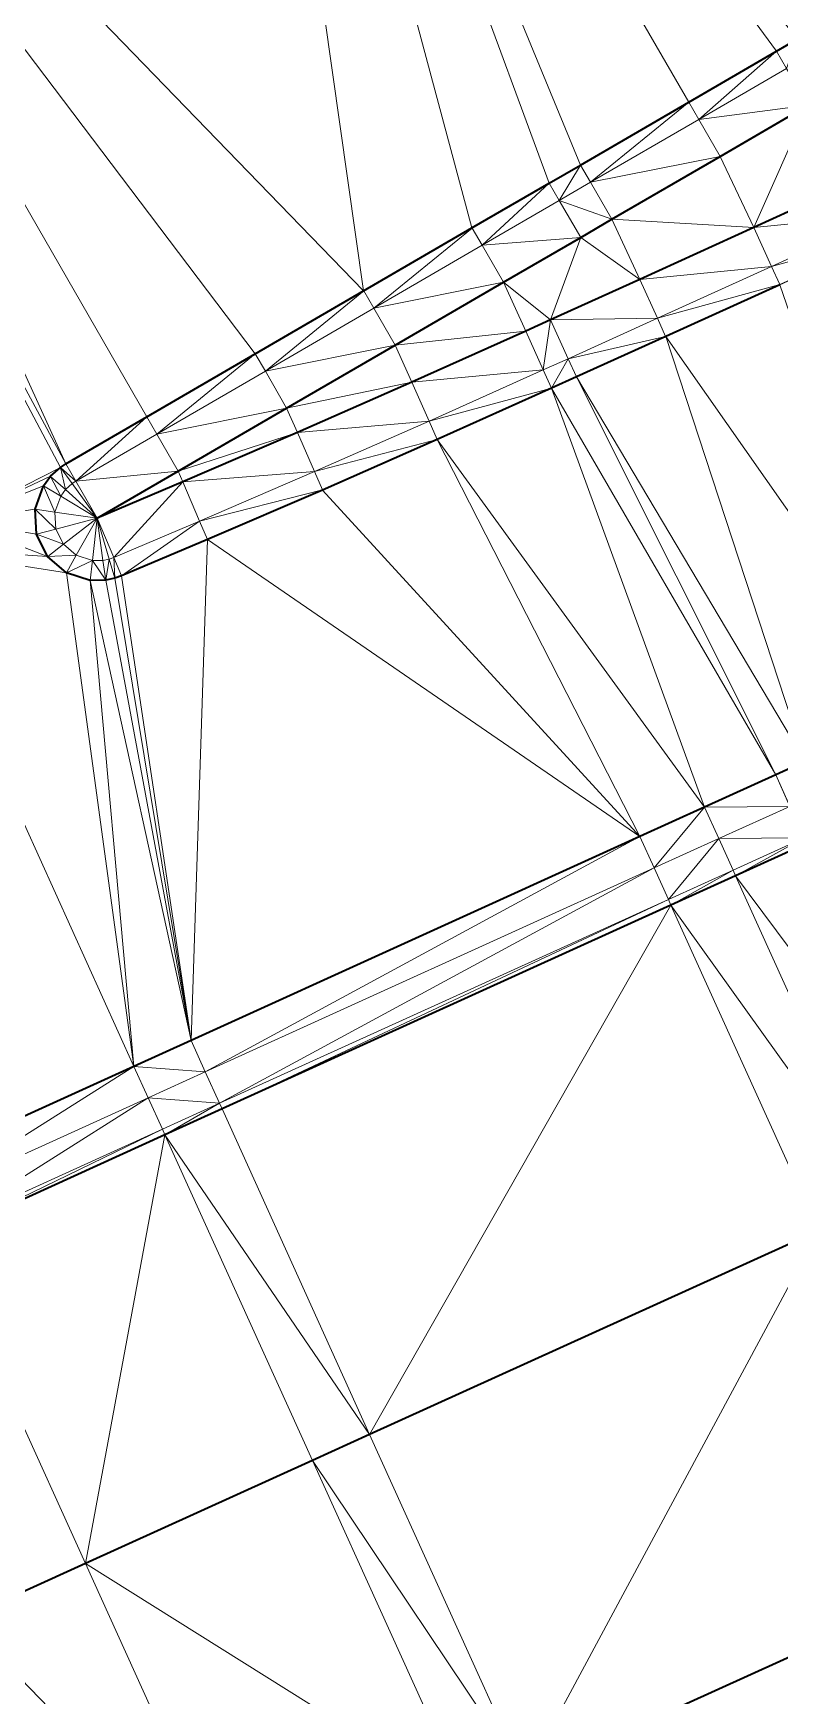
# Model space of a CAD drawing. Header units: metres. Extents: x 246428 to 246884, y 7418966 to 7419490.
# Drawn here: x 246818.38 to 246824.34, y 7419454.15 to 7419467.41 of the extents above; entities that cross this region are included whole.
import ezdxf

# ---------------------------------------------------------------- set-up
doc = ezdxf.new("R2010")
doc.units = ezdxf.units.M
doc.linetypes.add('blank name', pattern=[0])
doc.layers.add('_12D_UNMAPPED', color=7, linetype='Continuous')
for name, color, linetype, lineweight, true_color in [('KERB_BACK', 7, 'Continuous', 35, 0x5fd2ff), ('KERB_LINE', 7, 'Continuous', 18, 0xb9b9b9), ('KERB_LIP', 7, 'Continuous', 35, 0x5fd2ff), ('KERB_TOP', 7, 'Continuous', 18, 0xb9b9b9)]:
    doc.layers.add(name, color=color, linetype=linetype, lineweight=lineweight, true_color=true_color)
doc.layers.add('MISC_PATHS', color=7, linetype='Continuous', lineweight=35)

msp = doc.modelspace()

# ---------------------------------------------------------------- linework, layer by layer
at = {"layer": '_12D_UNMAPPED', "color": 3, "linetype": 'blank name', "lineweight": 0}
for points in [[(246815.339, 7419471.207, 35.674), (246819.892, 7419473.272, 35.724), (246821.018, 7419465.353, 35.933)], [(246821.018, 7419465.353, 35.933), (246819.892, 7419473.272, 35.724), (246821.883, 7419465.854, 35.939)], [(246821.883, 7419465.854, 35.939), (246819.892, 7419473.272, 35.724), (246822.5, 7419466.212, 35.944)], [(246822.5, 7419466.212, 35.944), (246819.892, 7419473.272, 35.724), (246822.748, 7419466.356, 35.946)], [(246822.748, 7419466.356, 35.946), (246819.892, 7419473.272, 35.724), (246823.613, 7419466.858, 35.954)], [(246823.613, 7419466.858, 35.954), (246819.892, 7419473.272, 35.724), (246824.314, 7419467.264, 35.96)], [(246824.314, 7419467.264, 35.96), (246819.892, 7419473.272, 35.724), (246824.479, 7419467.359, 35.962)], [(246824.479, 7419467.359, 35.962), (246819.892, 7419473.272, 35.724), (246825.349, 7419467.851, 35.97)], [(246814.863, 7419470.99, 35.669), (246815.339, 7419471.207, 35.674), (246818.641, 7419463.973, 35.914)], [(246818.641, 7419463.973, 35.914), (246815.339, 7419471.207, 35.674), (246819.288, 7419464.349, 35.919)], [(246819.288, 7419464.349, 35.919), (246815.339, 7419471.207, 35.674), (246820.153, 7419464.851, 35.926)], [(246820.153, 7419464.851, 35.926), (246815.339, 7419471.207, 35.674), (246821.018, 7419465.353, 35.933)], [(246814.863, 7419470.99, 35.669), (246818.598, 7419463.945, 35.914), (246817.761, 7419463.52, 35.905)], [(246818.598, 7419463.945, 35.914), (246814.863, 7419470.99, 35.669), (246818.641, 7419463.973, 35.914)], [(246824.314, 7419467.263, 36.01), (246824.314, 7419467.264, 35.96), (246824.479, 7419467.359, 36.012)], [(246824.314, 7419467.264, 35.96), (246824.479, 7419467.359, 35.962), (246824.479, 7419467.359, 36.012)], [(246824.314, 7419467.263, 36.01), (246824.479, 7419467.359, 36.012), (246824.394, 7419467.126, 36.11)], [(246823.613, 7419466.858, 35.954), (246824.314, 7419467.264, 35.96), (246824.314, 7419467.263, 36.01)], [(246823.614, 7419466.857, 36.004), (246823.613, 7419466.858, 35.954), (246824.314, 7419467.263, 36.01)], [(246823.614, 7419466.857, 36.004), (246824.314, 7419467.263, 36.01), (246823.694, 7419466.72, 36.104)], [(246823.694, 7419466.72, 36.104), (246824.314, 7419467.263, 36.01), (246824.394, 7419467.126, 36.11)], [(246823.694, 7419466.72, 36.104), (246824.394, 7419467.126, 36.11), (246824.565, 7419466.832, 36.11)], [(246822.748, 7419466.356, 35.946), (246823.613, 7419466.858, 35.954), (246823.614, 7419466.857, 36.004)], [(246822.749, 7419466.355, 35.996), (246822.748, 7419466.356, 35.946), (246823.614, 7419466.857, 36.004)], [(246822.749, 7419466.355, 35.996), (246823.614, 7419466.857, 36.004), (246822.829, 7419466.218, 36.096)], [(246822.829, 7419466.218, 36.096), (246823.614, 7419466.857, 36.004), (246823.694, 7419466.72, 36.104)], [(246823.864, 7419466.425, 36.104), (246823.694, 7419466.72, 36.104), (246824.565, 7419466.832, 36.11)], [(246824.133, 7419465.858, 36.151), (246823.864, 7419466.425, 36.104), (246824.565, 7419466.832, 36.11)], [(246825.043, 7419466.271, 36.161), (246824.133, 7419465.858, 36.151), (246824.565, 7419466.832, 36.11)], [(246822.829, 7419466.218, 36.096), (246823.694, 7419466.72, 36.104), (246823.864, 7419466.425, 36.104)], [(246822.999, 7419465.924, 36.096), (246822.829, 7419466.218, 36.096), (246823.864, 7419466.425, 36.104)], [(246824.133, 7419465.858, 36.151), (246822.999, 7419465.924, 36.096), (246823.864, 7419466.425, 36.104)], [(246822.5, 7419466.212, 35.944), (246822.748, 7419466.356, 35.946), (246822.749, 7419466.355, 35.996)], [(246822.5, 7419466.211, 35.994), (246822.749, 7419466.355, 35.996), (246822.58, 7419466.074, 36.094)], [(246822.5, 7419466.211, 35.994), (246822.5, 7419466.212, 35.944), (246822.749, 7419466.355, 35.996)], [(246822.58, 7419466.074, 36.094), (246822.749, 7419466.355, 35.996), (246822.829, 7419466.218, 36.096)], [(246821.883, 7419465.854, 35.939), (246822.5, 7419466.212, 35.944), (246822.5, 7419466.211, 35.994)], [(246821.884, 7419465.853, 35.989), (246821.883, 7419465.854, 35.939), (246822.5, 7419466.211, 35.994)], [(246821.884, 7419465.853, 35.989), (246822.5, 7419466.211, 35.994), (246821.964, 7419465.716, 36.089)], [(246821.964, 7419465.716, 36.089), (246822.5, 7419466.211, 35.994), (246822.58, 7419466.074, 36.094)], [(246822.58, 7419466.074, 36.094), (246822.829, 7419466.218, 36.096), (246822.999, 7419465.924, 36.096)], [(246825.043, 7419466.271, 36.161), (246825.184, 7419465.961, 36.161), (246824.133, 7419465.858, 36.151)], [(246821.964, 7419465.716, 36.089), (246822.58, 7419466.074, 36.094), (246822.751, 7419465.779, 36.094)], [(246822.751, 7419465.779, 36.094), (246822.58, 7419466.074, 36.094), (246822.999, 7419465.924, 36.096)], [(246823.222, 7419465.444, 36.141), (246822.751, 7419465.779, 36.094), (246822.999, 7419465.924, 36.096)], [(246824.133, 7419465.858, 36.151), (246823.222, 7419465.444, 36.141), (246822.999, 7419465.924, 36.096)], [(246825.184, 7419465.961, 36.161), (246824.273, 7419465.548, 36.151), (246824.133, 7419465.858, 36.151)], [(246825.184, 7419465.961, 36.161), (246825.25, 7419465.817, 36.061), (246824.273, 7419465.548, 36.151)], [(246821.018, 7419465.353, 35.933), (246821.883, 7419465.854, 35.939), (246821.884, 7419465.853, 35.989)], [(246821.019, 7419465.352, 35.983), (246821.018, 7419465.353, 35.933), (246821.884, 7419465.853, 35.989)], [(246821.019, 7419465.352, 35.983), (246821.884, 7419465.853, 35.989), (246821.099, 7419465.214, 36.083)], [(246821.099, 7419465.214, 36.083), (246821.884, 7419465.853, 35.989), (246821.964, 7419465.716, 36.089)], [(246822.134, 7419465.422, 36.089), (246821.964, 7419465.716, 36.089), (246822.751, 7419465.779, 36.094)], [(246822.51, 7419465.121, 36.133), (246822.134, 7419465.422, 36.089), (246822.751, 7419465.779, 36.094)], [(246823.222, 7419465.444, 36.141), (246822.51, 7419465.121, 36.133), (246822.751, 7419465.779, 36.094)], [(246824.133, 7419465.858, 36.151), (246824.273, 7419465.548, 36.151), (246823.222, 7419465.444, 36.141)], [(246825.25, 7419465.817, 36.061), (246824.339, 7419465.403, 36.051), (246824.273, 7419465.548, 36.151)], [(246825.25, 7419465.817, 36.061), (246824.339, 7419465.402, 36.001), (246824.339, 7419465.403, 36.051)], [(246821.099, 7419465.214, 36.083), (246821.964, 7419465.716, 36.089), (246822.134, 7419465.422, 36.089)], [(246824.273, 7419465.548, 36.151), (246823.363, 7419465.135, 36.141), (246823.222, 7419465.444, 36.141)], [(246824.273, 7419465.548, 36.151), (246824.339, 7419465.403, 36.051), (246823.363, 7419465.135, 36.141)], [(246821.269, 7419464.92, 36.083), (246821.099, 7419465.214, 36.083), (246822.134, 7419465.422, 36.089)], [(246822.312, 7419465.032, 36.13), (246821.269, 7419464.92, 36.083), (246822.134, 7419465.422, 36.089)], [(246822.51, 7419465.121, 36.133), (246822.312, 7419465.032, 36.13), (246822.134, 7419465.422, 36.089)], [(246823.222, 7419465.444, 36.141), (246823.363, 7419465.135, 36.141), (246822.51, 7419465.121, 36.133)], [(246824.339, 7419465.403, 36.051), (246823.428, 7419464.99, 36.041), (246823.363, 7419465.135, 36.141)], [(246824.339, 7419465.403, 36.051), (246823.429, 7419464.989, 35.991), (246823.428, 7419464.99, 36.041)], [(246824.339, 7419465.402, 36.001), (246823.429, 7419464.989, 35.991), (246824.339, 7419465.403, 36.051)], [(246823.429, 7419464.989, 35.991), (246824.339, 7419465.402, 36.001), (246825.502, 7419462.036, 36.106)], [(246820.153, 7419464.851, 35.926), (246821.018, 7419465.353, 35.933), (246821.019, 7419465.352, 35.983)], [(246820.154, 7419464.85, 35.976), (246820.153, 7419464.851, 35.926), (246821.019, 7419465.352, 35.983)], [(246820.154, 7419464.85, 35.976), (246821.019, 7419465.352, 35.983), (246820.234, 7419464.712, 36.076)], [(246820.234, 7419464.712, 36.076), (246821.019, 7419465.352, 35.983), (246821.099, 7419465.214, 36.083)], [(246820.234, 7419464.712, 36.076), (246821.099, 7419465.214, 36.083), (246821.269, 7419464.92, 36.083)], [(246822.51, 7419465.121, 36.133), (246822.452, 7419464.722, 36.13), (246822.312, 7419465.032, 36.13)], [(246822.65, 7419464.811, 36.133), (246822.452, 7419464.722, 36.13), (246822.51, 7419465.121, 36.133)], [(246823.363, 7419465.135, 36.141), (246822.65, 7419464.811, 36.133), (246822.51, 7419465.121, 36.133)], [(246823.363, 7419465.135, 36.141), (246823.428, 7419464.99, 36.041), (246822.65, 7419464.811, 36.133)], [(246822.312, 7419465.032, 36.13), (246821.403, 7419464.625, 36.12), (246821.269, 7419464.92, 36.083)], [(246822.312, 7419465.032, 36.13), (246822.452, 7419464.722, 36.13), (246821.403, 7419464.625, 36.12)], [(246823.428, 7419464.99, 36.041), (246822.716, 7419464.667, 36.033), (246822.65, 7419464.811, 36.133)], [(246823.429, 7419464.989, 35.991), (246822.716, 7419464.666, 35.983), (246823.428, 7419464.99, 36.041)], [(246823.428, 7419464.99, 36.041), (246822.716, 7419464.666, 35.983), (246822.716, 7419464.667, 36.033)], [(246822.716, 7419464.666, 35.983), (246823.429, 7419464.989, 35.991), (246824.542, 7419461.6, 36.095)], [(246823.429, 7419464.989, 35.991), (246825.502, 7419462.036, 36.106), (246824.542, 7419461.601, 36.095)], [(246823.429, 7419464.989, 35.991), (246824.542, 7419461.601, 36.095), (246824.542, 7419461.6, 36.095)], [(246819.288, 7419464.349, 35.919), (246820.153, 7419464.851, 35.926), (246820.154, 7419464.85, 35.976)], [(246819.289, 7419464.348, 35.969), (246819.288, 7419464.349, 35.919), (246820.154, 7419464.85, 35.976)], [(246819.289, 7419464.348, 35.969), (246820.154, 7419464.85, 35.976), (246819.369, 7419464.211, 36.069)], [(246819.369, 7419464.211, 36.069), (246820.154, 7419464.85, 35.976), (246820.234, 7419464.712, 36.076)], [(246820.404, 7419464.418, 36.076), (246820.234, 7419464.712, 36.076), (246821.269, 7419464.92, 36.083)], [(246821.403, 7419464.625, 36.12), (246820.404, 7419464.418, 36.076), (246821.269, 7419464.92, 36.083)], [(246819.369, 7419464.211, 36.069), (246820.234, 7419464.712, 36.076), (246820.404, 7419464.418, 36.076)], [(246822.452, 7419464.722, 36.13), (246821.541, 7419464.314, 36.12), (246821.403, 7419464.625, 36.12)], [(246822.452, 7419464.722, 36.13), (246822.518, 7419464.577, 36.03), (246821.541, 7419464.314, 36.12)], [(246822.65, 7419464.811, 36.133), (246822.518, 7419464.577, 36.03), (246822.452, 7419464.722, 36.13)], [(246822.716, 7419464.667, 36.033), (246822.518, 7419464.577, 36.03), (246822.65, 7419464.811, 36.133)], [(246821.403, 7419464.625, 36.12), (246820.491, 7419464.224, 36.11), (246820.404, 7419464.418, 36.076)], [(246821.403, 7419464.625, 36.12), (246821.541, 7419464.314, 36.12), (246820.491, 7419464.224, 36.11)], [(246822.518, 7419464.577, 36.03), (246821.605, 7419464.168, 36.02), (246821.541, 7419464.314, 36.12)], [(246822.518, 7419464.577, 36.03), (246822.518, 7419464.576, 35.98), (246821.605, 7419464.168, 36.02)], [(246822.518, 7419464.576, 35.98), (246821.606, 7419464.167, 35.97), (246821.605, 7419464.168, 36.02)], [(246821.606, 7419464.167, 35.97), (246822.518, 7419464.576, 35.98), (246823.739, 7419461.236, 36.086)], [(246822.716, 7419464.667, 36.033), (246822.716, 7419464.666, 35.983), (246822.518, 7419464.577, 36.03)], [(246822.518, 7419464.576, 35.98), (246822.716, 7419464.666, 35.983), (246824.307, 7419461.494, 36.092)], [(246822.716, 7419464.666, 35.983), (246822.518, 7419464.576, 35.98), (246822.518, 7419464.577, 36.03)], [(246822.518, 7419464.576, 35.98), (246824.307, 7419461.494, 36.092), (246823.739, 7419461.236, 36.086)], [(246822.716, 7419464.666, 35.983), (246824.542, 7419461.6, 36.095), (246824.307, 7419461.494, 36.092)], [(246822.716, 7419464.666, 35.983), (246824.307, 7419461.494, 36.092), (246824.307, 7419461.494, 36.092)], [(246818.641, 7419463.973, 35.914), (246819.288, 7419464.349, 35.919), (246819.289, 7419464.348, 35.969)], [(246818.642, 7419463.973, 35.964), (246818.641, 7419463.973, 35.914), (246819.289, 7419464.348, 35.969)], [(246818.642, 7419463.973, 35.964), (246819.289, 7419464.348, 35.969), (246818.721, 7419463.835, 36.064)], [(246818.721, 7419463.835, 36.064), (246819.289, 7419464.348, 35.969), (246819.369, 7419464.211, 36.069)], [(246819.539, 7419463.916, 36.069), (246819.369, 7419464.211, 36.069), (246820.404, 7419464.418, 36.076)], [(246820.491, 7419464.224, 36.11), (246819.539, 7419463.916, 36.069), (246820.404, 7419464.418, 36.076)], [(246821.541, 7419464.314, 36.12), (246820.626, 7419463.912, 36.11), (246820.491, 7419464.224, 36.11)], [(246821.541, 7419464.314, 36.12), (246821.605, 7419464.168, 36.02), (246820.626, 7419463.912, 36.11)], [(246818.721, 7419463.835, 36.064), (246819.369, 7419464.211, 36.069), (246819.539, 7419463.916, 36.069)], [(246820.491, 7419464.224, 36.11), (246819.575, 7419463.83, 36.1), (246819.539, 7419463.916, 36.069)], [(246820.491, 7419464.224, 36.11), (246820.626, 7419463.912, 36.11), (246819.575, 7419463.83, 36.1)], [(246821.605, 7419464.168, 36.02), (246820.689, 7419463.766, 36.01), (246820.626, 7419463.912, 36.11)], [(246821.605, 7419464.168, 36.02), (246820.69, 7419463.765, 35.96), (246820.689, 7419463.766, 36.01)], [(246821.606, 7419464.167, 35.97), (246820.69, 7419463.765, 35.96), (246821.605, 7419464.168, 36.02)], [(246820.69, 7419463.765, 35.96), (246821.606, 7419464.167, 35.97), (246823.223, 7419461.002, 36.081)], [(246821.606, 7419464.167, 35.97), (246823.223, 7419461.002, 36.081), (246823.223, 7419461.002, 36.081)], [(246821.606, 7419464.167, 35.97), (246823.739, 7419461.236, 36.086), (246823.223, 7419461.002, 36.081)], [(246818.598, 7419463.945, 35.914), (246818.52, 7419463.875, 35.913), (246817.761, 7419463.52, 35.905)], [(246818.52, 7419463.875, 35.913), (246818.598, 7419463.945, 35.914), (246818.52, 7419463.874, 35.963)], [(246818.52, 7419463.874, 35.963), (246818.598, 7419463.945, 35.914), (246818.598, 7419463.945, 35.964)], [(246818.52, 7419463.874, 35.963), (246818.598, 7419463.945, 35.964), (246818.639, 7419463.768, 36.063)], [(246818.598, 7419463.945, 35.964), (246818.598, 7419463.945, 35.914), (246818.642, 7419463.973, 35.964)], [(246818.598, 7419463.945, 35.914), (246818.641, 7419463.973, 35.914), (246818.642, 7419463.973, 35.964)], [(246818.598, 7419463.945, 35.964), (246818.642, 7419463.973, 35.964), (246818.721, 7419463.835, 36.064)], [(246818.692, 7419463.816, 36.064), (246818.598, 7419463.945, 35.964), (246818.721, 7419463.835, 36.064)], [(246818.639, 7419463.768, 36.063), (246818.598, 7419463.945, 35.964), (246818.692, 7419463.816, 36.064)], [(246818.892, 7419463.541, 36.093), (246818.721, 7419463.835, 36.064), (246819.539, 7419463.916, 36.069)], [(246819.575, 7419463.83, 36.1), (246818.892, 7419463.541, 36.093), (246819.539, 7419463.916, 36.069)], [(246820.626, 7419463.912, 36.11), (246819.709, 7419463.517, 36.1), (246819.575, 7419463.83, 36.1)], [(246820.626, 7419463.912, 36.11), (246820.689, 7419463.766, 36.01), (246819.709, 7419463.517, 36.1)], [(246818.52, 7419463.875, 35.913), (246818.464, 7419463.799, 35.915), (246817.761, 7419463.52, 35.905)], [(246818.464, 7419463.799, 35.915), (246818.397, 7419463.612, 35.92), (246817.761, 7419463.52, 35.905)], [(246818.397, 7419463.612, 35.92), (246818.464, 7419463.799, 35.915), (246818.398, 7419463.612, 35.97)], [(246818.398, 7419463.612, 35.97), (246818.464, 7419463.799, 35.915), (246818.464, 7419463.798, 35.965)], [(246818.398, 7419463.612, 35.97), (246818.464, 7419463.798, 35.965), (246818.555, 7419463.589, 36.07)], [(246818.464, 7419463.799, 35.915), (246818.52, 7419463.875, 35.913), (246818.464, 7419463.798, 35.965)], [(246818.464, 7419463.798, 35.965), (246818.52, 7419463.875, 35.913), (246818.52, 7419463.874, 35.963)], [(246818.464, 7419463.798, 35.965), (246818.52, 7419463.874, 35.963), (246818.601, 7419463.716, 36.065)], [(246818.555, 7419463.589, 36.07), (246818.464, 7419463.798, 35.965), (246818.601, 7419463.716, 36.065)], [(246818.601, 7419463.716, 36.065), (246818.52, 7419463.874, 35.963), (246818.639, 7419463.768, 36.063)], [(246818.601, 7419463.716, 36.065), (246818.639, 7419463.768, 36.063), (246818.892, 7419463.541, 36.093)], [(246818.639, 7419463.768, 36.063), (246818.692, 7419463.816, 36.064), (246818.892, 7419463.541, 36.093)], [(246818.692, 7419463.816, 36.064), (246818.721, 7419463.835, 36.064), (246818.892, 7419463.541, 36.093)], [(246819.575, 7419463.83, 36.1), (246819.024, 7419463.227, 36.093), (246818.892, 7419463.541, 36.093)], [(246819.709, 7419463.517, 36.1), (246819.024, 7419463.227, 36.093), (246819.575, 7419463.83, 36.1)], [(246818.555, 7419463.589, 36.07), (246818.601, 7419463.716, 36.065), (246818.892, 7419463.541, 36.093)], [(246820.689, 7419463.766, 36.01), (246819.771, 7419463.371, 36), (246819.709, 7419463.517, 36.1)], [(246820.69, 7419463.765, 35.96), (246819.771, 7419463.37, 35.95), (246820.689, 7419463.766, 36.01)], [(246820.689, 7419463.766, 36.01), (246819.771, 7419463.37, 35.95), (246819.771, 7419463.371, 36)], [(246819.771, 7419463.37, 35.95), (246820.69, 7419463.765, 35.96), (246823.223, 7419461.002, 36.081)], [(246817.761, 7419463.52, 35.905), (246818.496, 7419463.235, 35.929), (246817.306, 7419463.314, 35.9)], [(246818.397, 7419463.612, 35.92), (246818.408, 7419463.413, 35.925), (246817.761, 7419463.52, 35.905)], [(246818.408, 7419463.413, 35.925), (246818.496, 7419463.235, 35.929), (246817.761, 7419463.52, 35.905)], [(246818.408, 7419463.413, 35.925), (246818.397, 7419463.612, 35.92), (246818.409, 7419463.414, 35.975)], [(246818.409, 7419463.414, 35.975), (246818.397, 7419463.612, 35.92), (246818.398, 7419463.612, 35.97)], [(246818.563, 7419463.454, 36.075), (246818.398, 7419463.612, 35.97), (246818.555, 7419463.589, 36.07)], [(246818.409, 7419463.414, 35.975), (246818.398, 7419463.612, 35.97), (246818.563, 7419463.454, 36.075)], [(246818.563, 7419463.454, 36.075), (246818.555, 7419463.589, 36.07), (246818.892, 7419463.541, 36.093)], [(246818.623, 7419463.333, 36.079), (246818.563, 7419463.454, 36.075), (246818.892, 7419463.541, 36.093)], [(246818.725, 7419463.245, 36.084), (246818.623, 7419463.333, 36.079), (246818.892, 7419463.541, 36.093)], [(246818.854, 7419463.203, 36.089), (246818.725, 7419463.245, 36.084), (246818.892, 7419463.541, 36.093)], [(246818.938, 7419463.204, 36.091), (246818.854, 7419463.203, 36.089), (246818.892, 7419463.541, 36.093)], [(246819.024, 7419463.227, 36.093), (246818.988, 7419463.215, 36.092), (246818.892, 7419463.541, 36.093)], [(246818.988, 7419463.215, 36.092), (246818.938, 7419463.204, 36.091), (246818.892, 7419463.541, 36.093)], [(246819.709, 7419463.517, 36.1), (246819.085, 7419463.081, 35.993), (246819.024, 7419463.227, 36.093)], [(246819.771, 7419463.371, 36), (246819.085, 7419463.081, 35.993), (246819.709, 7419463.517, 36.1)], [(246818.497, 7419463.236, 35.979), (246818.408, 7419463.413, 35.925), (246818.409, 7419463.414, 35.975)], [(246818.496, 7419463.235, 35.929), (246818.408, 7419463.413, 35.925), (246818.497, 7419463.236, 35.979)], [(246818.623, 7419463.333, 36.079), (246818.409, 7419463.414, 35.975), (246818.563, 7419463.454, 36.075)], [(246818.497, 7419463.236, 35.979), (246818.409, 7419463.414, 35.975), (246818.623, 7419463.333, 36.079)], [(246819.771, 7419463.37, 35.95), (246819.085, 7419463.08, 35.943), (246819.771, 7419463.371, 36)], [(246819.771, 7419463.371, 36), (246819.085, 7419463.08, 35.943), (246819.085, 7419463.081, 35.993)], [(246819.085, 7419463.08, 35.943), (246819.771, 7419463.37, 35.95), (246819.641, 7419459.377, 36.041)], [(246819.771, 7419463.37, 35.95), (246823.223, 7419461.002, 36.081), (246819.641, 7419459.377, 36.041)], [(246818.647, 7419463.105, 35.934), (246819.185, 7419459.17, 36.036), (246817.306, 7419463.314, 35.9)], [(246819.185, 7419459.17, 36.036), (246817.373, 7419458.348, 36.016), (246817.306, 7419463.314, 35.9)], [(246817.306, 7419463.314, 35.9), (246818.647, 7419463.105, 35.934), (246817.306, 7419463.314, 35.9)], [(246818.496, 7419463.235, 35.929), (246818.647, 7419463.105, 35.934), (246817.306, 7419463.314, 35.9)], [(246818.725, 7419463.245, 36.084), (246818.497, 7419463.236, 35.979), (246818.623, 7419463.333, 36.079)], [(246818.647, 7419463.106, 35.984), (246818.497, 7419463.236, 35.979), (246818.725, 7419463.245, 36.084)], [(246818.854, 7419463.203, 36.089), (246818.647, 7419463.106, 35.984), (246818.725, 7419463.245, 36.084)], [(246818.647, 7419463.106, 35.984), (246818.496, 7419463.235, 35.929), (246818.497, 7419463.236, 35.979)], [(246818.647, 7419463.105, 35.934), (246818.496, 7419463.235, 35.929), (246818.647, 7419463.106, 35.984)], [(246818.836, 7419463.045, 35.989), (246818.647, 7419463.106, 35.984), (246818.854, 7419463.203, 36.089)], [(246818.836, 7419463.045, 35.989), (246818.647, 7419463.105, 35.934), (246818.647, 7419463.106, 35.984)], [(246818.836, 7419463.044, 35.939), (246818.647, 7419463.105, 35.934), (246818.836, 7419463.045, 35.989)], [(246818.647, 7419463.105, 35.934), (246818.836, 7419463.044, 35.939), (246819.185, 7419459.17, 36.036)], [(246818.96, 7419463.047, 35.991), (246818.836, 7419463.045, 35.989), (246818.854, 7419463.203, 36.089)], [(246818.938, 7419463.204, 36.091), (246818.96, 7419463.047, 35.991), (246818.854, 7419463.203, 36.089)], [(246818.988, 7419463.215, 36.092), (246818.96, 7419463.047, 35.991), (246818.938, 7419463.204, 36.091)], [(246819.033, 7419463.062, 35.992), (246818.96, 7419463.047, 35.991), (246818.988, 7419463.215, 36.092)], [(246819.024, 7419463.227, 36.093), (246819.033, 7419463.062, 35.992), (246818.988, 7419463.215, 36.092)], [(246819.085, 7419463.081, 35.993), (246819.033, 7419463.062, 35.992), (246819.024, 7419463.227, 36.093)], [(246818.96, 7419463.047, 35.991), (246818.96, 7419463.046, 35.941), (246818.836, 7419463.045, 35.989)], [(246818.836, 7419463.044, 35.939), (246818.96, 7419463.046, 35.941), (246819.641, 7419459.377, 36.041)], [(246818.96, 7419463.046, 35.941), (246818.836, 7419463.044, 35.939), (246818.836, 7419463.045, 35.989)], [(246818.836, 7419463.044, 35.939), (246819.641, 7419459.377, 36.041), (246819.185, 7419459.17, 36.036)], [(246818.836, 7419463.044, 35.939), (246819.185, 7419459.17, 36.036), (246819.185, 7419459.17, 36.036)], [(246818.836, 7419463.044, 35.939), (246819.641, 7419459.377, 36.041), (246819.641, 7419459.377, 36.041)], [(246819.033, 7419463.061, 35.942), (246818.96, 7419463.046, 35.941), (246819.033, 7419463.062, 35.992)], [(246819.033, 7419463.062, 35.992), (246818.96, 7419463.046, 35.941), (246818.96, 7419463.047, 35.991)], [(246818.96, 7419463.046, 35.941), (246819.033, 7419463.061, 35.942), (246819.641, 7419459.377, 36.041)], [(246819.085, 7419463.08, 35.943), (246819.033, 7419463.061, 35.942), (246819.085, 7419463.081, 35.993)], [(246819.085, 7419463.081, 35.993), (246819.033, 7419463.061, 35.942), (246819.033, 7419463.062, 35.992)], [(246819.033, 7419463.061, 35.942), (246819.085, 7419463.08, 35.943), (246819.641, 7419459.377, 36.041)], [(246824.307, 7419461.494, 36.092), (246824.542, 7419461.6, 36.095), (246824.42, 7419461.244, 36.106)], [(246823.739, 7419461.236, 36.086), (246824.307, 7419461.494, 36.092), (246824.42, 7419461.243, 36.106)], [(246824.307, 7419461.494, 36.092), (246824.42, 7419461.244, 36.106), (246824.42, 7419461.243, 36.106)], [(246824.307, 7419461.494, 36.092), (246824.307, 7419461.494, 36.092), (246824.42, 7419461.243, 36.106)], [(246823.223, 7419461.002, 36.081), (246823.739, 7419461.236, 36.086), (246823.336, 7419460.752, 36.095)], [(246823.739, 7419461.236, 36.086), (246823.852, 7419460.986, 36.1), (246823.336, 7419460.752, 36.095)], [(246823.739, 7419461.236, 36.086), (246824.42, 7419461.243, 36.106), (246823.852, 7419460.986, 36.1)], [(246823.852, 7419460.986, 36.1), (246824.42, 7419461.243, 36.106), (246824.534, 7419460.993, 36.206)], [(246819.641, 7419459.377, 36.041), (246823.223, 7419461.002, 36.081), (246819.754, 7419459.127, 36.055)], [(246823.223, 7419461.002, 36.081), (246823.336, 7419460.752, 36.095), (246819.754, 7419459.127, 36.055)], [(246823.223, 7419461.002, 36.081), (246823.223, 7419461.002, 36.081), (246823.336, 7419460.752, 36.095)], [(246823.223, 7419461.002, 36.081), (246823.336, 7419460.752, 36.095), (246823.336, 7419460.752, 36.095)], [(246823.336, 7419460.752, 36.095), (246823.852, 7419460.986, 36.1), (246823.45, 7419460.501, 36.195)], [(246823.852, 7419460.986, 36.1), (246823.966, 7419460.735, 36.2), (246823.45, 7419460.501, 36.195)], [(246823.852, 7419460.986, 36.1), (246824.534, 7419460.993, 36.206), (246823.966, 7419460.735, 36.2)], [(246823.966, 7419460.735, 36.2), (246824.534, 7419460.993, 36.206), (246823.987, 7419460.69, 36.2)], [(246824.534, 7419460.993, 36.206), (246824.555, 7419460.947, 36.206), (246823.987, 7419460.69, 36.2)], [(246823.987, 7419460.69, 36.2), (246824.555, 7419460.947, 36.206), (246825.732, 7419458.352, 36.285)], [(246819.754, 7419459.127, 36.055), (246823.336, 7419460.752, 36.095), (246819.868, 7419458.876, 36.155)], [(246823.336, 7419460.752, 36.095), (246823.45, 7419460.501, 36.195), (246819.868, 7419458.876, 36.155)], [(246823.336, 7419460.752, 36.095), (246823.336, 7419460.752, 36.095), (246823.45, 7419460.501, 36.195)], [(246823.336, 7419460.752, 36.095), (246823.45, 7419460.501, 36.195), (246823.45, 7419460.501, 36.195)], [(246823.45, 7419460.501, 36.195), (246823.966, 7419460.735, 36.2), (246823.471, 7419460.456, 36.195)], [(246823.966, 7419460.735, 36.2), (246823.987, 7419460.69, 36.2), (246823.471, 7419460.456, 36.195)], [(246823.471, 7419460.456, 36.195), (246823.987, 7419460.69, 36.2), (246825.164, 7419458.094, 36.279)], [(246823.987, 7419460.69, 36.2), (246825.732, 7419458.352, 36.285), (246825.164, 7419458.094, 36.279)], [(246819.868, 7419458.876, 36.155), (246823.45, 7419460.501, 36.195), (246819.889, 7419458.831, 36.155)], [(246823.45, 7419460.501, 36.195), (246823.471, 7419460.456, 36.195), (246819.889, 7419458.831, 36.155)], [(246823.471, 7419460.456, 36.195), (246821.066, 7419456.235, 36.234), (246819.889, 7419458.831, 36.155)], [(246821.066, 7419456.235, 36.234), (246823.471, 7419460.456, 36.195), (246824.648, 7419457.86, 36.273)], [(246823.45, 7419460.501, 36.195), (246823.45, 7419460.501, 36.195), (246823.471, 7419460.456, 36.195)], [(246823.45, 7419460.501, 36.195), (246823.471, 7419460.456, 36.195), (246823.471, 7419460.456, 36.195)], [(246823.471, 7419460.456, 36.195), (246824.648, 7419457.86, 36.273), (246824.648, 7419457.86, 36.273)], [(246823.471, 7419460.456, 36.195), (246825.164, 7419458.094, 36.279), (246824.648, 7419457.86, 36.273)], [(246823.471, 7419460.456, 36.195), (246823.471, 7419460.456, 36.195), (246824.648, 7419457.86, 36.273)], [(246819.185, 7419459.17, 36.036), (246819.641, 7419459.377, 36.041), (246819.754, 7419459.127, 36.055)], [(246819.641, 7419459.377, 36.041), (246819.641, 7419459.377, 36.041), (246819.754, 7419459.127, 36.055)], [(246819.641, 7419459.377, 36.041), (246819.754, 7419459.127, 36.055), (246819.754, 7419459.127, 36.055)], [(246817.373, 7419458.348, 36.016), (246819.185, 7419459.17, 36.036), (246817.487, 7419458.098, 36.03)], [(246819.185, 7419459.17, 36.036), (246819.299, 7419458.92, 36.05), (246817.487, 7419458.098, 36.03)], [(246819.185, 7419459.17, 36.036), (246819.185, 7419459.17, 36.036), (246819.299, 7419458.92, 36.05)], [(246819.185, 7419459.17, 36.036), (246819.754, 7419459.127, 36.055), (246819.299, 7419458.92, 36.05)], [(246819.185, 7419459.17, 36.036), (246819.299, 7419458.92, 36.05), (246819.299, 7419458.92, 36.05)], [(246819.299, 7419458.92, 36.05), (246819.754, 7419459.127, 36.055), (246819.868, 7419458.876, 36.155)], [(246819.754, 7419459.127, 36.055), (246819.754, 7419459.127, 36.055), (246819.868, 7419458.876, 36.155)], [(246819.754, 7419459.127, 36.055), (246819.868, 7419458.876, 36.155), (246819.868, 7419458.876, 36.155)], [(246817.487, 7419458.098, 36.03), (246819.299, 7419458.92, 36.05), (246817.6, 7419457.847, 36.13)], [(246819.299, 7419458.92, 36.05), (246819.413, 7419458.669, 36.15), (246817.6, 7419457.847, 36.13)], [(246819.299, 7419458.92, 36.05), (246819.299, 7419458.92, 36.05), (246819.413, 7419458.67, 36.15)], [(246819.299, 7419458.92, 36.05), (246819.868, 7419458.876, 36.155), (246819.413, 7419458.67, 36.15)], [(246819.299, 7419458.92, 36.05), (246819.413, 7419458.67, 36.15), (246819.413, 7419458.669, 36.15)], [(246819.413, 7419458.67, 36.15), (246819.868, 7419458.876, 36.155), (246819.433, 7419458.624, 36.15)], [(246819.868, 7419458.876, 36.155), (246819.889, 7419458.831, 36.155), (246819.433, 7419458.624, 36.15)], [(246819.868, 7419458.876, 36.155), (246819.868, 7419458.876, 36.155), (246819.889, 7419458.831, 36.155)], [(246819.868, 7419458.876, 36.155), (246819.889, 7419458.831, 36.155), (246819.889, 7419458.831, 36.155)], [(246819.889, 7419458.831, 36.155), (246821.066, 7419456.235, 36.234), (246819.433, 7419458.624, 36.15)], [(246819.889, 7419458.831, 36.155), (246821.066, 7419456.235, 36.234), (246819.889, 7419458.831, 36.155)], [(246821.066, 7419456.235, 36.234), (246821.066, 7419456.235, 36.234), (246819.889, 7419458.831, 36.155)], [(246817.6, 7419457.847, 36.13), (246819.413, 7419458.669, 36.15), (246817.621, 7419457.802, 36.13)], [(246819.413, 7419458.669, 36.15), (246819.433, 7419458.624, 36.15), (246817.621, 7419457.802, 36.13)], [(246819.433, 7419458.624, 36.15), (246818.798, 7419455.206, 36.209), (246817.621, 7419457.802, 36.13)], [(246820.611, 7419456.029, 36.229), (246818.798, 7419455.206, 36.209), (246819.433, 7419458.624, 36.15)], [(246819.413, 7419458.669, 36.15), (246819.413, 7419458.67, 36.15), (246819.433, 7419458.624, 36.15)], [(246819.413, 7419458.669, 36.15), (246819.433, 7419458.624, 36.15), (246819.433, 7419458.624, 36.15)], [(246819.433, 7419458.624, 36.15), (246820.611, 7419456.029, 36.229), (246819.433, 7419458.624, 36.15)], [(246821.066, 7419456.235, 36.234), (246820.611, 7419456.029, 36.229), (246819.433, 7419458.624, 36.15)], [(246820.611, 7419456.029, 36.229), (246820.611, 7419456.029, 36.229), (246819.433, 7419458.624, 36.15)], [(246822.306, 7419453.503, 36.174), (246821.066, 7419456.235, 36.234), (246824.648, 7419457.86, 36.273)], [(246825.888, 7419455.128, 36.213), (246822.306, 7419453.503, 36.174), (246824.648, 7419457.86, 36.273)], [(246817.621, 7419457.802, 36.13), (246818.798, 7419455.206, 36.209), (246817.621, 7419457.802, 36.13)], [(246818.798, 7419455.206, 36.209), (246818.798, 7419455.206, 36.209), (246817.621, 7419457.802, 36.13)], [(246818.798, 7419455.206, 36.209), (246817.821, 7419454.763, 36.198), (246817.621, 7419457.802, 36.13)], [(246820.611, 7419456.029, 36.229), (246821.066, 7419456.235, 36.234), (246822.306, 7419453.503, 36.174)], [(246821.066, 7419456.235, 36.234), (246822.306, 7419453.503, 36.174), (246822.306, 7419453.503, 36.174)], [(246821.066, 7419456.235, 36.234), (246821.066, 7419456.235, 36.234), (246822.306, 7419453.503, 36.174)], [(246820.611, 7419456.029, 36.229), (246821.85, 7419453.297, 36.169), (246818.798, 7419455.206, 36.209)], [(246820.611, 7419456.029, 36.229), (246821.85, 7419453.297, 36.169), (246821.85, 7419453.297, 36.169)], [(246820.611, 7419456.029, 36.229), (246822.306, 7419453.503, 36.174), (246821.85, 7419453.297, 36.169)], [(246820.611, 7419456.029, 36.229), (246820.611, 7419456.029, 36.229), (246821.85, 7419453.297, 36.169)], [(246818.798, 7419455.206, 36.209), (246820.038, 7419452.474, 36.149), (246817.821, 7419454.763, 36.198)], [(246818.798, 7419455.206, 36.209), (246820.038, 7419452.474, 36.149), (246820.038, 7419452.474, 36.149)], [(246818.798, 7419455.206, 36.209), (246818.798, 7419455.206, 36.209), (246820.038, 7419452.474, 36.149)], [(246818.798, 7419455.206, 36.209), (246821.85, 7419453.297, 36.169), (246820.038, 7419452.474, 36.149)], [(246825.888, 7419455.128, 36.213), (246826.627, 7419453.614, 36.182), (246822.306, 7419453.503, 36.174)], [(246817.127, 7419454.448, 36.19), (246817.821, 7419454.763, 36.198), (246819.06, 7419452.031, 36.138)], [(246819.06, 7419452.031, 36.138), (246817.821, 7419454.763, 36.198), (246819.06, 7419452.031, 36.138)], [(246817.821, 7419454.763, 36.198), (246817.821, 7419454.763, 36.198), (246819.06, 7419452.031, 36.138)], [(246817.821, 7419454.763, 36.198), (246820.038, 7419452.474, 36.149), (246819.06, 7419452.031, 36.138)], [(246817.821, 7419454.763, 36.198), (246817.821, 7419454.763, 36.198), (246819.06, 7419452.031, 36.138)], [(246817.821, 7419454.763, 36.198), (246819.06, 7419452.031, 36.138), (246819.06, 7419452.031, 36.138)], [(246817.127, 7419454.448, 36.19), (246819.06, 7419452.031, 36.138), (246818.366, 7419451.716, 36.13)]]:
    msp.add_3dface(points, dxfattribs=at)
at = {"layer": 'KERB_BACK'}
for points in [[(246825.043, 7419466.271, 36.161), (246824.133, 7419465.858, 36.151), (246823.222, 7419465.444, 36.141), (246822.51, 7419465.121, 36.133), (246822.312, 7419465.032, 36.13), (246821.403, 7419464.625, 36.12), (246820.491, 7419464.224, 36.11), (246819.575, 7419463.83, 36.1), (246818.892, 7419463.541, 36.093), (246818.892, 7419463.541, 36.092), (246818.892, 7419463.541, 36.091), (246818.892, 7419463.541, 36.089), (246818.892, 7419463.541, 36.084), (246818.892, 7419463.541, 36.079), (246818.892, 7419463.541, 36.075), (246818.892, 7419463.541, 36.07), (246818.892, 7419463.541, 36.065), (246818.892, 7419463.541, 36.063), (246818.892, 7419463.541, 36.064), (246818.892, 7419463.541, 36.064), (246819.539, 7419463.916, 36.069), (246820.404, 7419464.418, 36.076), (246821.269, 7419464.92, 36.083), (246822.134, 7419465.422, 36.089), (246822.751, 7419465.779, 36.094), (246822.999, 7419465.924, 36.096), (246823.864, 7419466.425, 36.104), (246824.565, 7419466.832, 36.11)], [(246824.555, 7419460.947, 36.206), (246823.987, 7419460.69, 36.2), (246823.471, 7419460.456, 36.195), (246823.471, 7419460.456, 36.195), (246819.889, 7419458.831, 36.155), (246819.889, 7419458.831, 36.155), (246819.433, 7419458.624, 36.15), (246819.433, 7419458.624, 36.15), (246817.621, 7419457.802, 36.13)]]:
    msp.add_polyline3d(points, dxfattribs=at)
at = {"layer": 'KERB_LINE'}
for points in [[(246825.25, 7419465.817, 36.061), (246824.339, 7419465.403, 36.051), (246823.428, 7419464.99, 36.041), (246822.716, 7419464.667, 36.033), (246822.518, 7419464.577, 36.03), (246821.605, 7419464.168, 36.02), (246820.689, 7419463.766, 36.01), (246819.771, 7419463.371, 36), (246819.085, 7419463.081, 35.993), (246819.033, 7419463.062, 35.992), (246818.96, 7419463.047, 35.991), (246818.836, 7419463.045, 35.989), (246818.647, 7419463.106, 35.984), (246818.497, 7419463.236, 35.979), (246818.409, 7419463.414, 35.975), (246818.398, 7419463.612, 35.97), (246818.464, 7419463.798, 35.965), (246818.52, 7419463.874, 35.963), (246818.598, 7419463.945, 35.964), (246818.642, 7419463.973, 35.964), (246819.289, 7419464.348, 35.969), (246820.154, 7419464.85, 35.976), (246821.019, 7419465.352, 35.983), (246821.884, 7419465.853, 35.989), (246822.5, 7419466.211, 35.994), (246822.749, 7419466.355, 35.996), (246823.614, 7419466.857, 36.004), (246824.314, 7419467.263, 36.01), (246824.479, 7419467.359, 36.012)], [(246824.42, 7419461.243, 36.106), (246823.852, 7419460.986, 36.1), (246823.336, 7419460.752, 36.095), (246823.336, 7419460.752, 36.095), (246819.754, 7419459.127, 36.055), (246819.754, 7419459.127, 36.055), (246819.299, 7419458.92, 36.05), (246819.299, 7419458.92, 36.05), (246817.487, 7419458.098, 36.03)]]:
    msp.add_polyline3d(points, dxfattribs=at)
at = {"layer": 'KERB_LIP'}
for points in [[(246824.339, 7419465.402, 36.001), (246823.429, 7419464.989, 35.991), (246822.716, 7419464.666, 35.983), (246822.518, 7419464.576, 35.98), (246821.606, 7419464.167, 35.97), (246820.69, 7419463.765, 35.96), (246819.771, 7419463.37, 35.95), (246819.085, 7419463.08, 35.943), (246819.033, 7419463.061, 35.942), (246818.96, 7419463.046, 35.941), (246818.836, 7419463.044, 35.939), (246818.647, 7419463.105, 35.934), (246818.496, 7419463.235, 35.929), (246818.408, 7419463.413, 35.925), (246818.397, 7419463.612, 35.92), (246818.464, 7419463.799, 35.915), (246818.52, 7419463.875, 35.913), (246818.598, 7419463.945, 35.914), (246818.641, 7419463.973, 35.914), (246819.288, 7419464.349, 35.919), (246820.153, 7419464.851, 35.926), (246821.018, 7419465.353, 35.933), (246821.883, 7419465.854, 35.939), (246822.5, 7419466.212, 35.944), (246822.748, 7419466.356, 35.946), (246823.613, 7419466.858, 35.954), (246824.314, 7419467.264, 35.96), (246824.479, 7419467.359, 35.962)], [(246824.542, 7419461.6, 36.095), (246824.307, 7419461.494, 36.092), (246824.307, 7419461.494, 36.092), (246823.739, 7419461.236, 36.086), (246823.223, 7419461.002, 36.081), (246823.223, 7419461.002, 36.081), (246819.641, 7419459.377, 36.041), (246819.641, 7419459.377, 36.041), (246819.185, 7419459.17, 36.036), (246819.185, 7419459.17, 36.036), (246817.373, 7419458.348, 36.016)]]:
    msp.add_polyline3d(points, dxfattribs=at)
at = {"layer": 'KERB_TOP'}
for points in [[(246825.184, 7419465.961, 36.161), (246824.273, 7419465.548, 36.151), (246823.363, 7419465.135, 36.141), (246822.65, 7419464.811, 36.133), (246822.452, 7419464.722, 36.13), (246821.541, 7419464.314, 36.12), (246820.626, 7419463.912, 36.11), (246819.709, 7419463.517, 36.1), (246819.024, 7419463.227, 36.093), (246818.988, 7419463.215, 36.092), (246818.938, 7419463.204, 36.091), (246818.854, 7419463.203, 36.089), (246818.725, 7419463.245, 36.084), (246818.623, 7419463.333, 36.079), (246818.563, 7419463.454, 36.075), (246818.555, 7419463.589, 36.07), (246818.601, 7419463.716, 36.065), (246818.639, 7419463.768, 36.063), (246818.692, 7419463.816, 36.064), (246818.721, 7419463.835, 36.064), (246819.369, 7419464.211, 36.069), (246820.234, 7419464.712, 36.076), (246821.099, 7419465.214, 36.083), (246821.964, 7419465.716, 36.089), (246822.58, 7419466.074, 36.094), (246822.829, 7419466.218, 36.096), (246823.694, 7419466.72, 36.104), (246824.394, 7419467.126, 36.11)], [(246824.534, 7419460.993, 36.206), (246823.966, 7419460.735, 36.2), (246823.45, 7419460.501, 36.195), (246823.45, 7419460.501, 36.195), (246819.868, 7419458.876, 36.155), (246819.868, 7419458.876, 36.155), (246819.413, 7419458.67, 36.15), (246819.413, 7419458.669, 36.15), (246817.6, 7419457.847, 36.13)]]:
    msp.add_polyline3d(points, dxfattribs=at)
at = {"layer": 'MISC_PATHS'}
for points in [[(246840.063, 7419461.56, 36.369), (246835.51, 7419459.494, 36.319), (246834.636, 7419459.097, 36.309), (246834.636, 7419459.097, 36.309), (246833.725, 7419458.684, 36.299), (246833.725, 7419458.684, 36.299), (246832.296, 7419458.036, 36.283), (246832.296, 7419458.036, 36.283), (246830.957, 7419457.428, 36.269), (246828.225, 7419456.189, 36.239), (246828.225, 7419456.189, 36.239), (246828.167, 7419456.163, 36.238), (246828.167, 7419456.162, 36.238), (246827.207, 7419455.727, 36.228), (246827.207, 7419455.727, 36.228), (246826.972, 7419455.62, 36.225), (246826.972, 7419455.62, 36.225), (246826.404, 7419455.362, 36.219), (246825.888, 7419455.128, 36.213), (246825.888, 7419455.128, 36.213), (246822.306, 7419453.503, 36.174)], [(246824.648, 7419457.86, 36.273), (246821.066, 7419456.235, 36.234), (246821.066, 7419456.235, 36.234), (246820.611, 7419456.029, 36.229), (246820.611, 7419456.029, 36.229), (246818.798, 7419455.206, 36.209), (246818.798, 7419455.206, 36.209), (246817.821, 7419454.763, 36.198), (246817.821, 7419454.763, 36.198), (246817.821, 7419454.763, 36.198), (246817.127, 7419454.448, 36.19), (246817.126, 7419454.448, 36.19), (246816.968, 7419454.376, 36.189), (246816.968, 7419454.376, 36.189), (246816.681, 7419454.246, 36.186), (246816.003, 7419453.941, 36.179)]]:
    msp.add_polyline3d(points, dxfattribs=at)

doc.saveas('drawing.dxf')
